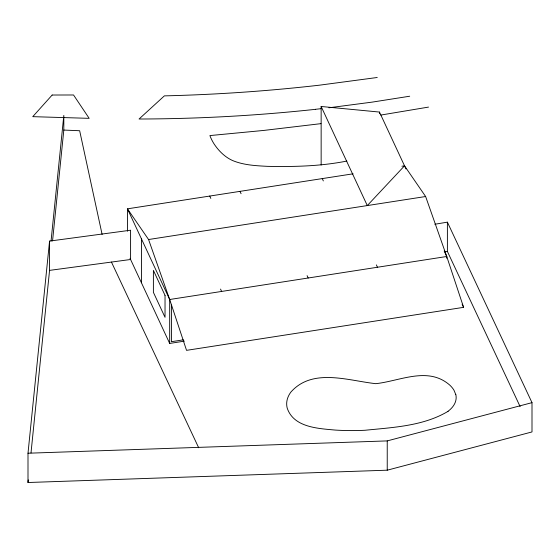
<?xml version="1.0" encoding="UTF-8"?>
<svg xmlns="http://www.w3.org/2000/svg" width="560" height="560" viewBox="0 0 560 560"><rect width="100%" height="100%" fill="white"/><g stroke="black" fill="none" stroke-linecap="round" stroke-linejoin="round"><path stroke-width="0.84" d="M434.833 224.259L447.391 222.152L532 402.647L532 431.935L387.233 470.19L28 482.51L28 453.222L49.56 241.094L130.592 230.209L130.592 259.497L49.56 270.382L31.003 452.949M51.051 241.01L63.819 115.423L63.819 130.067L52.549 240.933M28 482.51L28.266 479.899M353.101 173.81L127.456 208.831L148.568 239.526L169.68 299.502L186.543 350.35L463.603 307.342L446.74 256.494L425.628 196.518L404.516 165.83L367.29 205.576L321.146 106.477L379.477 112.063L405.986 168.98M448.112 411.299C423.346 426.125 393.022 427.42 364.973 430.269A154.581 89.25 0 0 1 342.594 430.43A156.625 90.426 0 0 1 335.258 430.073C318.164 428.498 293.72 427.49 287.21 408.135A51.366 29.659 0 0 1 287.287 399.294A52.08 30.065 0 0 1 290.906 392.049C312.571 367.64 348.047 380.667 375.809 383.67C399.973 381.087 427.847 366.149 449.54 384.909A43.246 24.969 0 0 1 454.013 390.292L455.798 394.632M28 453.222L387.233 440.902L532 402.647M428.519 107.093L380.814 115.059M444.878 251.86L447.391 251.44L520.128 406.602M409.696 96.222L372.267 102.109L328.909 107.786M320.95 123.648L263.648 130.445L209.902 135.576A105.798 61.082 0 0 0 214.263 144.214C218.799 150.962 224.819 156.961 232.267 160.398C243.404 165.137 255.724 165.732 267.652 166.355C294.147 166.873 320.817 166.257 346.878 161.056M401.926 166.229L404.516 165.83M148.568 239.526L425.628 196.518M127.456 231.231L127.456 208.831L169.68 299.502L446.74 256.494L446.74 258.216M183.323 339.85L171.409 341.698L171.409 305.088M130.025 258.286L169.68 343.434L184.352 341.152M377.244 77.49L319.662 85.155A1007.279 581.546 0 0 1 164.374 95.872L139.062 119.014A979.258 565.369 0 0 0 315.427 109.333M315.42 109.312L320.978 108.696M63.819 130.067L79.66 130.732L102.116 234.451M111.447 262.066L198.681 447.755M444.185 251.006L446.74 256.494M462.133 304.199L463.603 307.342M376.369 264.894L377.461 267.246M322.252 178.598L323.337 180.929M307.09 275.653L308.182 278.005M239.981 191.366L241.066 193.697M209.72 196.063L210.826 198.429M220.535 289.072L221.641 291.438M447.391 222.152L447.391 251.44M387.233 440.902L387.233 470.19M379.477 112.063L379.477 113.785M321.146 106.477L321.146 165.046M169.68 299.502L169.68 343.434M141.428 238.833L141.428 282.758M49.56 241.094L49.56 270.382M455.84 394.625A39.025 22.526 0 0 1 448.035 411.271M52.164 95.025L32.753 116.662L89.166 118.342L73.535 94.983L52.164 95.025M165.032 295.372L153.391 270.375L153.391 292.341L165.032 317.338L165.032 295.372"/></g></svg>
